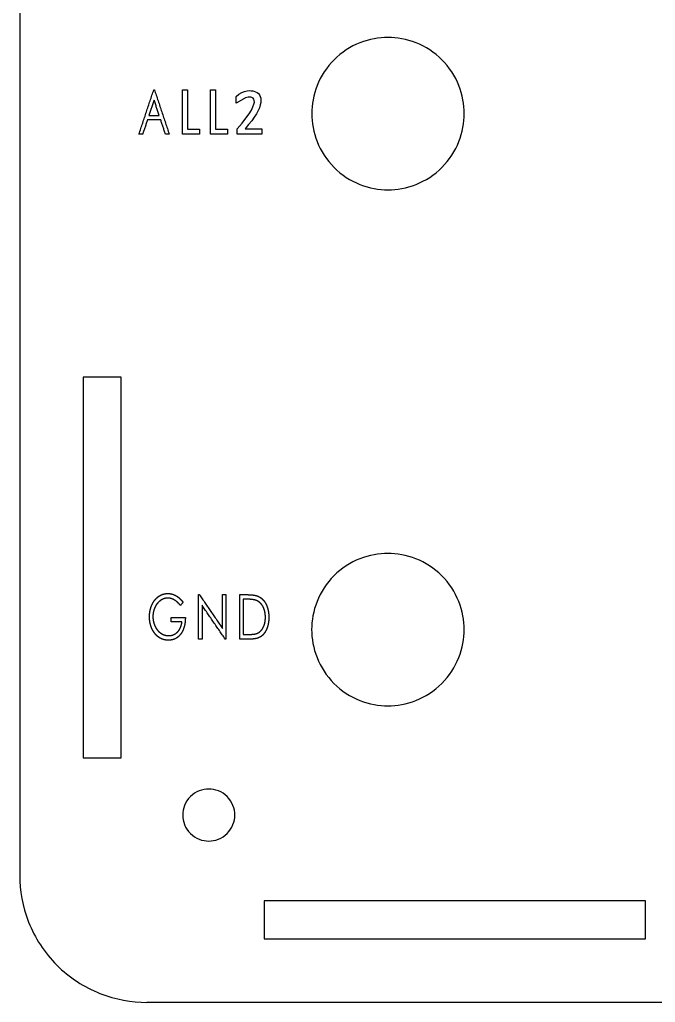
# Model space of a CAD drawing. Header units: millimetres. Extents: x 7 to 294, y -256 to -4.
# Drawn here: x 154.1 to 204.1, y -144.5 to -67.1 of the extents above; entities that cross this region are included whole.
import ezdxf

# ---------------------------------------------------------------- set-up
doc = ezdxf.new("R2010")
doc.units = ezdxf.units.MM
for name, color, linetype in [('path14_4', 7, 'CONTINUOUS'), ('path17_4', 7, 'CONTINUOUS'), ('path189', 7, 'CONTINUOUS'), ('path190', 7, 'CONTINUOUS'), ('path196', 7, 'CONTINUOUS'), ('path200', 7, 'CONTINUOUS'), ('path202', 7, 'CONTINUOUS'), ('path204', 7, 'CONTINUOUS'), ('path206', 7, 'CONTINUOUS'), ('path20_7', 7, 'CONTINUOUS'), ('path229', 7, 'CONTINUOUS'), ('path22_5', 7, 'CONTINUOUS'), ('path22_7_0', 7, 'CONTINUOUS'), ('path230', 7, 'CONTINUOUS'), ('path240', 7, 'CONTINUOUS'), ('path242', 7, 'CONTINUOUS'), ('path244', 7, 'CONTINUOUS'), ('path246', 7, 'CONTINUOUS'), ('path260', 7, 'CONTINUOUS'), ('path38', 7, 'CONTINUOUS'), ('path40', 7, 'CONTINUOUS'), ('path43', 7, 'CONTINUOUS'), ('path46', 7, 'CONTINUOUS')]:
    doc.layers.add(name, color=color, linetype=linetype)

msp = doc.modelspace()

# ---------------------------------------------------------------- linework, layer by layer
at = {"layer": 'path14_4'}
for points in [[(163.503, -76.1145), (164.67, -72.6145)], [(164.67, -72.6145), (164.715, -72.6145)], [(164.715, -72.6145), (165.881, -76.1145)], [(164.17, -74.9927), (163.796, -76.1145)], [(165.214, -74.9927), (164.17, -74.9927)], [(165.588, -76.1145), (165.214, -74.9927)], [(163.796, -76.1145), (163.503, -76.1145)], [(165.881, -76.1145), (165.588, -76.1145)]]:
    msp.add_open_spline(points, degree=1, dxfattribs=at)
at = {"layer": 'path17_4'}
for points in [[(164.692, -73.4264), (164.29, -74.6337)], [(165.095, -74.6337), (164.692, -73.4264)], [(164.29, -74.6337), (165.095, -74.6337)]]:
    msp.add_open_spline(points, degree=1, dxfattribs=at)
at = {"layer": 'path189'}
for points in [[(189.096, -115.138), (189.097, -114.432), (188.968, -113.669), (188.675, -112.929), (188.384, -112.19), (187.926, -111.481), (187.339, -110.895), (186.754, -110.308), (186.044, -109.85), (185.305, -109.559), (184.566, -109.266), (183.803, -109.137), (183.096, -109.138), (182.39, -109.137), (181.627, -109.266), (180.888, -109.559), (180.149, -109.85), (179.439, -110.308), (178.854, -110.895), (178.266, -111.481), (177.809, -112.19), (177.518, -112.929), (177.224, -113.669), (177.095, -114.432), (177.096, -115.138)], [(177.096, -115.138), (177.095, -115.844), (177.224, -116.607), (177.518, -117.346), (177.809, -118.085), (178.266, -118.795), (178.854, -119.381), (179.439, -119.968), (180.149, -120.426), (180.888, -120.717), (181.627, -121.01), (182.39, -121.139), (183.096, -121.138), (183.803, -121.139), (184.566, -121.01), (185.305, -120.717), (186.044, -120.426), (186.754, -119.968), (187.339, -119.381), (187.926, -118.795), (188.384, -118.085), (188.675, -117.346), (188.968, -116.607), (189.097, -115.844), (189.096, -115.138)]]:
    msp.add_open_spline(points, degree=3, knots=[0, 0, 0, 0, 0.392699, 0.392699, 0.392699, 0.785398, 0.785398, 0.785398, 1.1781, 1.1781, 1.1781, 1.5708, 1.5708, 1.5708, 1.9635, 1.9635, 1.9635, 2.35619, 2.35619, 2.35619, 2.74889, 2.74889, 2.74889, 3.14159, 3.14159, 3.14159, 3.14159], dxfattribs=at)
at = {"layer": 'path190'}
for points in [[(189.104, -74.4979), (189.105, -73.7917), (188.976, -73.0287), (188.683, -72.2893), (188.392, -71.5505), (187.934, -70.8405), (187.347, -70.2553), (186.762, -69.6681), (186.052, -69.2101), (185.313, -68.9192), (184.574, -68.6258), (183.811, -68.4971), (183.104, -68.4979), (182.398, -68.4971), (181.635, -68.6258), (180.896, -68.9192), (180.157, -69.2101), (179.447, -69.6681), (178.862, -70.2553), (178.274, -70.8405), (177.817, -71.5505), (177.526, -72.2893), (177.232, -73.0287), (177.103, -73.7917), (177.104, -74.4979)], [(177.104, -74.4979), (177.103, -75.2042), (177.232, -75.9672), (177.526, -76.7065), (177.817, -77.4454), (178.274, -78.1553), (178.862, -78.7406), (179.447, -79.3278), (180.157, -79.7857), (180.896, -80.0766), (181.635, -80.3701), (182.398, -80.4988), (183.104, -80.4979), (183.811, -80.4988), (184.574, -80.3701), (185.313, -80.0766), (186.052, -79.7857), (186.762, -79.3278), (187.347, -78.7406), (187.934, -78.1553), (188.392, -77.4454), (188.683, -76.7065), (188.976, -75.9672), (189.105, -75.2042), (189.104, -74.4979)]]:
    msp.add_open_spline(points, degree=3, knots=[0, 0, 0, 0, 0.392699, 0.392699, 0.392699, 0.785398, 0.785398, 0.785398, 1.1781, 1.1781, 1.1781, 1.5708, 1.5708, 1.5708, 1.9635, 1.9635, 1.9635, 2.35619, 2.35619, 2.35619, 2.74889, 2.74889, 2.74889, 3.14159, 3.14159, 3.14159, 3.14159], dxfattribs=at)
at = {"layer": 'path196'}
for points in [[(171.045, -129.747), (171.046, -129.506), (171.002, -129.245), (170.902, -128.993), (170.802, -128.74), (170.646, -128.498), (170.445, -128.298), (170.245, -128.097), (170.003, -127.941), (169.75, -127.841), (169.497, -127.741), (169.237, -127.697), (168.995, -127.697), (168.754, -127.697), (168.494, -127.741), (168.241, -127.841), (167.988, -127.941), (167.746, -128.097), (167.546, -128.298), (167.345, -128.498), (167.189, -128.74), (167.089, -128.993), (166.989, -129.245), (166.945, -129.506), (166.945, -129.747)], [(166.945, -129.747), (166.945, -129.989), (166.989, -130.249), (167.089, -130.502), (167.189, -130.755), (167.345, -130.997), (167.546, -131.197), (167.746, -131.398), (167.988, -131.554), (168.241, -131.654), (168.494, -131.754), (168.754, -131.798), (168.995, -131.797), (169.237, -131.798), (169.497, -131.754), (169.75, -131.654), (170.003, -131.554), (170.245, -131.398), (170.445, -131.197), (170.646, -130.997), (170.802, -130.755), (170.902, -130.502), (171.002, -130.249), (171.046, -129.989), (171.045, -129.747)]]:
    msp.add_open_spline(points, degree=3, knots=[0, 0, 0, 0, 0.392699, 0.392699, 0.392699, 0.785398, 0.785398, 0.785398, 1.1781, 1.1781, 1.1781, 1.5708, 1.5708, 1.5708, 1.9635, 1.9635, 1.9635, 2.35619, 2.35619, 2.35619, 2.74889, 2.74889, 2.74889, 3.14159, 3.14159, 3.14159, 3.14159], dxfattribs=at)
at = {"layer": 'path200'}
msp.add_open_spline([(162.112, -95.2474), (159.112, -95.2474)], degree=1, dxfattribs=at)
at = {"layer": 'path202'}
msp.add_open_spline([(159.112, -95.2474), (159.112, -125.249)], degree=1, dxfattribs=at)
at = {"layer": 'path204'}
msp.add_open_spline([(159.112, -125.249), (162.112, -125.249)], degree=1, dxfattribs=at)
at = {"layer": 'path206'}
msp.add_open_spline([(162.112, -125.249), (162.112, -95.2474)], degree=1, dxfattribs=at)
at = {"layer": 'path20_7'}
for points in [[(166.922, -72.6145), (167.329, -72.6145)], [(166.922, -76.1145), (166.922, -72.6145)], [(167.329, -72.6145), (167.329, -75.7211)], [(167.329, -75.7211), (168.268, -75.7211)], [(168.268, -75.7211), (168.268, -76.1145)], [(168.268, -76.1145), (166.922, -76.1145)]]:
    msp.add_open_spline(points, degree=1, dxfattribs=at)
at = {"layer": 'path229'}
msp.add_open_spline([(164.112, -144.497), (284.111, -144.497)], degree=1, dxfattribs=at)
at = {"layer": 'path22_5'}
for points in [[(169.13, -72.6145), (169.536, -72.6145)], [(169.13, -76.1145), (169.13, -72.6145)], [(169.536, -72.6145), (169.536, -75.7211)], [(169.536, -75.7211), (170.476, -75.7211)], [(170.476, -75.7211), (170.476, -76.1145)], [(170.476, -76.1145), (169.13, -76.1145)]]:
    msp.add_open_spline(points, degree=1, dxfattribs=at)
at = {"layer": 'path22_7_0'}
for points, degree in [([(171.152, -73.1558), (171.743, -72.5644), (172.394, -72.6864), (172.536, -72.7244)], 3), ([(172.536, -72.7244), (173.325, -72.9358), (173.457, -73.9236), (171.852, -75.6894)], 3), ([(171.158, -73.6838), (171.152, -73.1558)], 1), ([(171.894, -73.2553), (171.158, -73.6838)], 1), ([(171.232, -75.6894), (173.482, -73.1797), (172.356, -73.0575), (171.894, -73.2553)], 3), ([(171.232, -76.1146), (171.232, -75.6894)], 1), ([(171.852, -75.6894), (173.164, -75.6894)], 1), ([(173.164, -75.6894), (173.164, -76.1146)], 1), ([(173.164, -76.1146), (171.232, -76.1146)], 1)]:
    msp.add_open_spline(points, degree=degree, dxfattribs=at)
at = {"layer": 'path230'}
msp.add_open_spline([(154.112, -14.4966), (154.112, -134.498)], degree=1, dxfattribs=at)
at = {"layer": 'path240'}
msp.add_open_spline([(203.363, -136.499), (173.363, -136.499)], degree=1, dxfattribs=at)
at = {"layer": 'path242'}
msp.add_open_spline([(173.363, -136.499), (173.363, -139.499)], degree=1, dxfattribs=at)
at = {"layer": 'path244'}
msp.add_open_spline([(173.363, -139.499), (203.363, -139.499)], degree=1, dxfattribs=at)
at = {"layer": 'path246'}
msp.add_open_spline([(203.363, -139.499), (203.363, -136.499)], degree=1, dxfattribs=at)
at = {"layer": 'path260'}
msp.add_open_spline([(154.112, -134.498), (154.111, -135.675), (154.325, -136.947), (154.814, -138.179), (155.299, -139.41), (156.063, -140.594), (157.041, -141.569), (158.017, -142.548), (159.2, -143.311), (160.431, -143.796), (161.664, -144.285), (162.935, -144.499), (164.112, -144.498)], degree=3, knots=[0, 0, 0, 0, 0.392699, 0.392699, 0.392699, 0.785398, 0.785398, 0.785398, 1.1781, 1.1781, 1.1781, 1.5708, 1.5708, 1.5708, 1.5708], dxfattribs=at)
at = {"layer": 'path38'}
for points in [[(164.565, -113.104), (164.618, -113.006)], [(164.618, -113.006), (164.676, -112.913)], [(164.676, -112.913), (164.739, -112.826)], [(164.739, -112.826), (164.805, -112.746)], [(164.805, -112.746), (164.876, -112.671)], [(164.876, -112.671), (164.951, -112.601)], [(164.951, -112.601), (165.031, -112.538)], [(165.054, -112.964), (164.993, -113.025)], [(165.031, -112.538), (165.115, -112.481)], [(165.117, -112.907), (165.054, -112.964)], [(165.115, -112.481), (165.2, -112.432)], [(165.185, -112.855), (165.117, -112.907)], [(165.256, -112.808), (165.185, -112.855)], [(165.2, -112.432), (165.288, -112.391)], [(165.327, -112.767), (165.256, -112.808)], [(165.288, -112.391), (165.38, -112.357)], [(165.399, -112.733), (165.327, -112.767)], [(165.38, -112.357), (165.474, -112.331)], [(165.473, -112.705), (165.399, -112.733)], [(165.547, -112.683), (165.473, -112.705)], [(165.474, -112.331), (165.57, -112.312)], [(165.622, -112.668), (165.547, -112.683)], [(165.57, -112.312), (165.67, -112.3)], [(165.697, -112.658), (165.622, -112.668)], [(165.67, -112.3), (165.772, -112.296)], [(165.774, -112.655), (165.697, -112.658)], [(165.772, -112.296), (165.854, -112.299)], [(165.899, -112.664), (165.774, -112.655)], [(165.854, -112.299), (165.936, -112.307)], [(166.026, -112.692), (165.899, -112.664)], [(165.936, -112.307), (166.016, -112.319)], [(166.016, -112.319), (166.095, -112.337)], [(166.154, -112.739), (166.026, -112.692)], [(166.095, -112.337), (166.174, -112.36)], [(166.284, -112.804), (166.154, -112.739)], [(166.174, -112.36), (166.25, -112.388)], [(166.25, -112.388), (166.326, -112.421)], [(166.412, -112.886), (166.284, -112.804)], [(166.326, -112.421), (166.4, -112.46)], [(166.4, -112.46), (166.474, -112.504)], [(166.536, -112.986), (166.412, -112.886)], [(166.474, -112.504), (166.547, -112.553)], [(166.654, -113.104), (166.536, -112.986)], [(166.547, -112.553), (166.62, -112.61)], [(166.62, -112.61), (166.692, -112.672)], [(166.692, -112.672), (166.764, -112.741)], [(166.764, -112.741), (166.835, -112.816)], [(166.976, -112.983), (166.766, -113.238)], [(166.835, -112.816), (166.906, -112.896)], [(166.906, -112.896), (166.976, -112.983)], [(164.341, -113.89), (164.355, -113.771)], [(164.355, -113.771), (164.376, -113.654)], [(164.376, -113.654), (164.402, -113.539)], [(164.402, -113.539), (164.434, -113.427)], [(164.434, -113.427), (164.472, -113.316)], [(164.472, -113.316), (164.516, -113.208)], [(164.516, -113.208), (164.565, -113.104)], [(164.636, -113.75), (164.608, -113.933)], [(164.684, -113.571), (164.636, -113.75)], [(164.751, -113.398), (164.684, -113.571)], [(164.792, -113.314), (164.751, -113.398)], [(164.836, -113.235), (164.792, -113.314)], [(164.885, -113.161), (164.836, -113.235)], [(164.937, -113.091), (164.885, -113.161)], [(164.993, -113.025), (164.937, -113.091)], [(166.766, -113.238), (166.654, -113.104)], [(164.329, -114.135), (164.331, -114.011)], [(164.334, -114.299), (164.329, -114.135)], [(164.331, -114.011), (164.341, -113.89)], [(164.349, -114.459), (164.334, -114.299)], [(164.375, -114.614), (164.349, -114.459)], [(164.608, -113.933), (164.598, -114.121)], [(164.598, -114.121), (164.601, -114.217)], [(164.601, -114.217), (164.608, -114.313)], [(164.608, -114.313), (164.621, -114.408)], [(164.621, -114.408), (164.639, -114.501)], [(164.639, -114.501), (164.662, -114.594)], [(166.034, -114.54), (166.034, -114.181)], [(166.034, -114.181), (167.156, -114.181)], [(166.886, -114.54), (166.034, -114.54)], [(166.87, -114.656), (166.886, -114.54)], [(167.149, -114.381), (167.132, -114.572)], [(167.156, -114.181), (167.149, -114.381)], [(164.411, -114.764), (164.375, -114.614)], [(164.458, -114.909), (164.411, -114.764)], [(164.514, -115.049), (164.458, -114.909)], [(164.582, -115.184), (164.514, -115.049)], [(164.659, -115.314), (164.582, -115.184)], [(164.714, -115.394), (164.659, -115.314)], [(164.662, -114.594), (164.69, -114.685)], [(164.69, -114.685), (164.723, -114.775)], [(164.723, -114.775), (164.761, -114.863)], [(164.761, -114.863), (164.803, -114.949)], [(164.803, -114.949), (164.85, -115.029)], [(164.85, -115.029), (164.901, -115.106)], [(164.901, -115.106), (164.955, -115.176)], [(164.955, -115.176), (165.013, -115.244)], [(165.013, -115.244), (165.075, -115.305)], [(165.075, -115.305), (165.141, -115.363)], [(166.472, -115.388), (166.546, -115.317)], [(166.546, -115.317), (166.614, -115.24)], [(166.614, -115.24), (166.675, -115.156)], [(166.675, -115.156), (166.729, -115.067)], [(166.729, -115.067), (166.775, -114.973)], [(166.775, -114.973), (166.813, -114.873)], [(166.813, -114.873), (166.845, -114.768)], [(166.845, -114.768), (166.87, -114.656)], [(166.949, -115.227), (166.875, -115.364)], [(167.011, -115.079), (166.949, -115.227)], [(167.062, -114.921), (167.011, -115.079)], [(167.102, -114.752), (167.062, -114.921)], [(167.132, -114.572), (167.102, -114.752)], [(164.771, -115.469), (164.714, -115.394)], [(164.831, -115.539), (164.771, -115.469)], [(164.892, -115.603), (164.831, -115.539)], [(164.957, -115.663), (164.892, -115.603)], [(165.023, -115.717), (164.957, -115.663)], [(165.093, -115.766), (165.023, -115.717)], [(165.164, -115.81), (165.093, -115.766)], [(165.141, -115.363), (165.211, -115.416)], [(165.239, -115.849), (165.164, -115.81)], [(165.211, -115.416), (165.284, -115.462)], [(165.315, -115.882), (165.239, -115.849)], [(165.284, -115.462), (165.359, -115.504)], [(165.394, -115.911), (165.315, -115.882)], [(165.359, -115.504), (165.435, -115.538)], [(165.475, -115.934), (165.394, -115.911)], [(165.435, -115.538), (165.513, -115.566)], [(165.558, -115.952), (165.475, -115.934)], [(165.513, -115.566), (165.593, -115.589)], [(165.645, -115.965), (165.558, -115.952)], [(165.593, -115.589), (165.674, -115.604)], [(165.733, -115.973), (165.645, -115.965)], [(165.674, -115.604), (165.757, -115.614)], [(165.823, -115.976), (165.733, -115.973)], [(165.757, -115.614), (165.842, -115.617)], [(165.971, -115.968), (165.823, -115.976)], [(165.842, -115.617), (165.944, -115.612)], [(165.944, -115.612), (166.042, -115.598)], [(166.111, -115.946), (165.971, -115.968)], [(166.042, -115.598), (166.136, -115.575)], [(166.243, -115.908), (166.111, -115.946)], [(166.136, -115.575), (166.226, -115.542)], [(166.226, -115.542), (166.312, -115.5)], [(166.368, -115.854), (166.243, -115.908)], [(166.312, -115.5), (166.394, -115.449)], [(166.485, -115.786), (166.368, -115.854)], [(166.394, -115.449), (166.472, -115.388)], [(166.595, -115.703), (166.485, -115.786)], [(166.696, -115.604), (166.595, -115.703)], [(166.79, -115.491), (166.696, -115.604)], [(166.875, -115.364), (166.79, -115.491)]]:
    msp.add_open_spline(points, degree=1, dxfattribs=at)
at = {"layer": 'path40'}
for points in [[(168.197, -115.886), (168.197, -112.386)], [(168.197, -112.386), (168.253, -112.386)], [(168.253, -112.386), (170.081, -115.055)], [(170.081, -115.055), (170.081, -112.386)], [(170.081, -112.386), (170.35, -112.386)], [(170.35, -112.386), (170.35, -115.886)], [(170.289, -115.886), (168.466, -113.224)], [(168.466, -113.224), (168.466, -115.886)], [(168.466, -115.886), (168.197, -115.886)], [(170.35, -115.886), (170.289, -115.886)]]:
    msp.add_open_spline(points, degree=1, dxfattribs=at)
at = {"layer": 'path43'}
for points in [[(171.436, -115.886), (171.436, -112.386)], [(171.436, -112.386), (171.999, -112.386)], [(171.999, -112.386), (172.147, -112.389)], [(172.147, -112.389), (172.283, -112.394)], [(172.283, -112.394), (172.41, -112.404)], [(172.41, -112.404), (172.526, -112.418)], [(172.526, -112.418), (172.631, -112.435)], [(172.631, -112.435), (172.726, -112.457)], [(172.726, -112.457), (172.811, -112.483)], [(172.811, -112.483), (172.884, -112.512)], [(172.884, -112.512), (172.98, -112.561)], [(172.98, -112.561), (173.071, -112.618)], [(173.071, -112.618), (173.156, -112.683)], [(173.156, -112.683), (173.236, -112.756)], [(173.236, -112.756), (173.311, -112.838)], [(173.311, -112.838), (173.38, -112.927)], [(173.38, -112.927), (173.444, -113.025)], [(173.444, -113.025), (173.502, -113.131)], [(173.502, -113.131), (173.554, -113.244)], [(173.554, -113.244), (173.599, -113.361)], [(173.599, -113.361), (173.638, -113.485)], [(173.638, -113.485), (173.669, -113.613)], [(173.669, -113.613), (173.693, -113.747)], [(173.693, -113.747), (173.711, -113.887)], [(173.714, -114.436), (173.7, -114.557)], [(173.711, -113.887), (173.721, -114.031)], [(173.722, -114.31), (173.714, -114.436)], [(173.721, -114.031), (173.725, -114.18)], [(173.725, -114.18), (173.722, -114.31)], [(173.453, -115.292), (173.402, -115.377)], [(173.503, -115.203), (173.453, -115.292)], [(173.548, -115.106), (173.503, -115.203)], [(173.59, -115.004), (173.548, -115.106)], [(173.625, -114.898), (173.59, -115.004)], [(173.656, -114.788), (173.625, -114.898)], [(173.681, -114.675), (173.656, -114.788)], [(173.7, -114.557), (173.681, -114.675)], [(172.301, -115.886), (171.436, -115.886)], [(172.424, -115.884), (172.301, -115.886)], [(172.541, -115.875), (172.424, -115.884)], [(172.65, -115.86), (172.541, -115.875)], [(172.752, -115.839), (172.65, -115.86)], [(172.847, -115.812), (172.752, -115.839)], [(172.935, -115.78), (172.847, -115.812)], [(173.016, -115.741), (172.935, -115.78)], [(173.09, -115.696), (173.016, -115.741)], [(173.159, -115.645), (173.09, -115.696)], [(173.225, -115.588), (173.159, -115.645)], [(173.287, -115.524), (173.225, -115.588)], [(173.346, -115.453), (173.287, -115.524)], [(173.402, -115.377), (173.346, -115.453)]]:
    msp.add_open_spline(points, degree=1, dxfattribs=at)
at = {"layer": 'path46'}
for points in [[(171.898, -112.743), (171.706, -112.743)], [(171.706, -112.743), (171.706, -115.525)], [(172.039, -112.745), (171.898, -112.743)], [(172.169, -112.75), (172.039, -112.745)], [(172.29, -112.758), (172.169, -112.75)], [(172.4, -112.768), (172.29, -112.758)], [(172.499, -112.782), (172.4, -112.768)], [(172.588, -112.799), (172.499, -112.782)], [(172.668, -112.819), (172.588, -112.799)], [(172.736, -112.842), (172.668, -112.819)], [(172.819, -112.878), (172.736, -112.842)], [(172.897, -112.921), (172.819, -112.878)], [(172.97, -112.972), (172.897, -112.921)], [(173.038, -113.028), (172.97, -112.972)], [(173.102, -113.093), (173.038, -113.028)], [(173.161, -113.164), (173.102, -113.093)], [(173.216, -113.241), (173.161, -113.164)], [(173.266, -113.326), (173.216, -113.241)], [(173.311, -113.417), (173.266, -113.326)], [(173.349, -113.512), (173.311, -113.417)], [(173.381, -113.612), (173.349, -113.512)], [(173.408, -113.716), (173.381, -113.612)], [(173.429, -113.825), (173.408, -113.716)], [(173.412, -114.616), (173.431, -114.513)], [(173.444, -113.938), (173.429, -113.825)], [(173.431, -114.513), (173.444, -114.406)], [(173.453, -114.055), (173.444, -113.938)], [(173.444, -114.406), (173.453, -114.295)], [(173.456, -114.178), (173.453, -114.055)], [(173.453, -114.295), (173.456, -114.178)], [(172.944, -115.361), (173.01, -115.313)], [(173.01, -115.313), (173.073, -115.26)], [(173.073, -115.26), (173.13, -115.2)], [(173.13, -115.2), (173.184, -115.133)], [(173.184, -115.133), (173.235, -115.061)], [(173.235, -115.061), (173.28, -114.982)], [(173.28, -114.982), (173.322, -114.897)], [(173.322, -114.897), (173.357, -114.808)], [(173.357, -114.808), (173.387, -114.715)], [(173.387, -114.715), (173.412, -114.616)], [(171.706, -115.527), (172.019, -115.527)], [(172.019, -115.527), (172.154, -115.524)], [(172.154, -115.524), (172.278, -115.52)], [(172.278, -115.52), (172.392, -115.513)], [(172.392, -115.513), (172.495, -115.503)], [(172.495, -115.503), (172.588, -115.491)], [(172.588, -115.491), (172.669, -115.476)], [(172.669, -115.476), (172.74, -115.458)], [(172.74, -115.458), (172.799, -115.437)], [(172.799, -115.437), (172.874, -115.402)], [(172.874, -115.402), (172.944, -115.361)]]:
    msp.add_open_spline(points, degree=1, dxfattribs=at)

doc.saveas('drawing.dxf')
